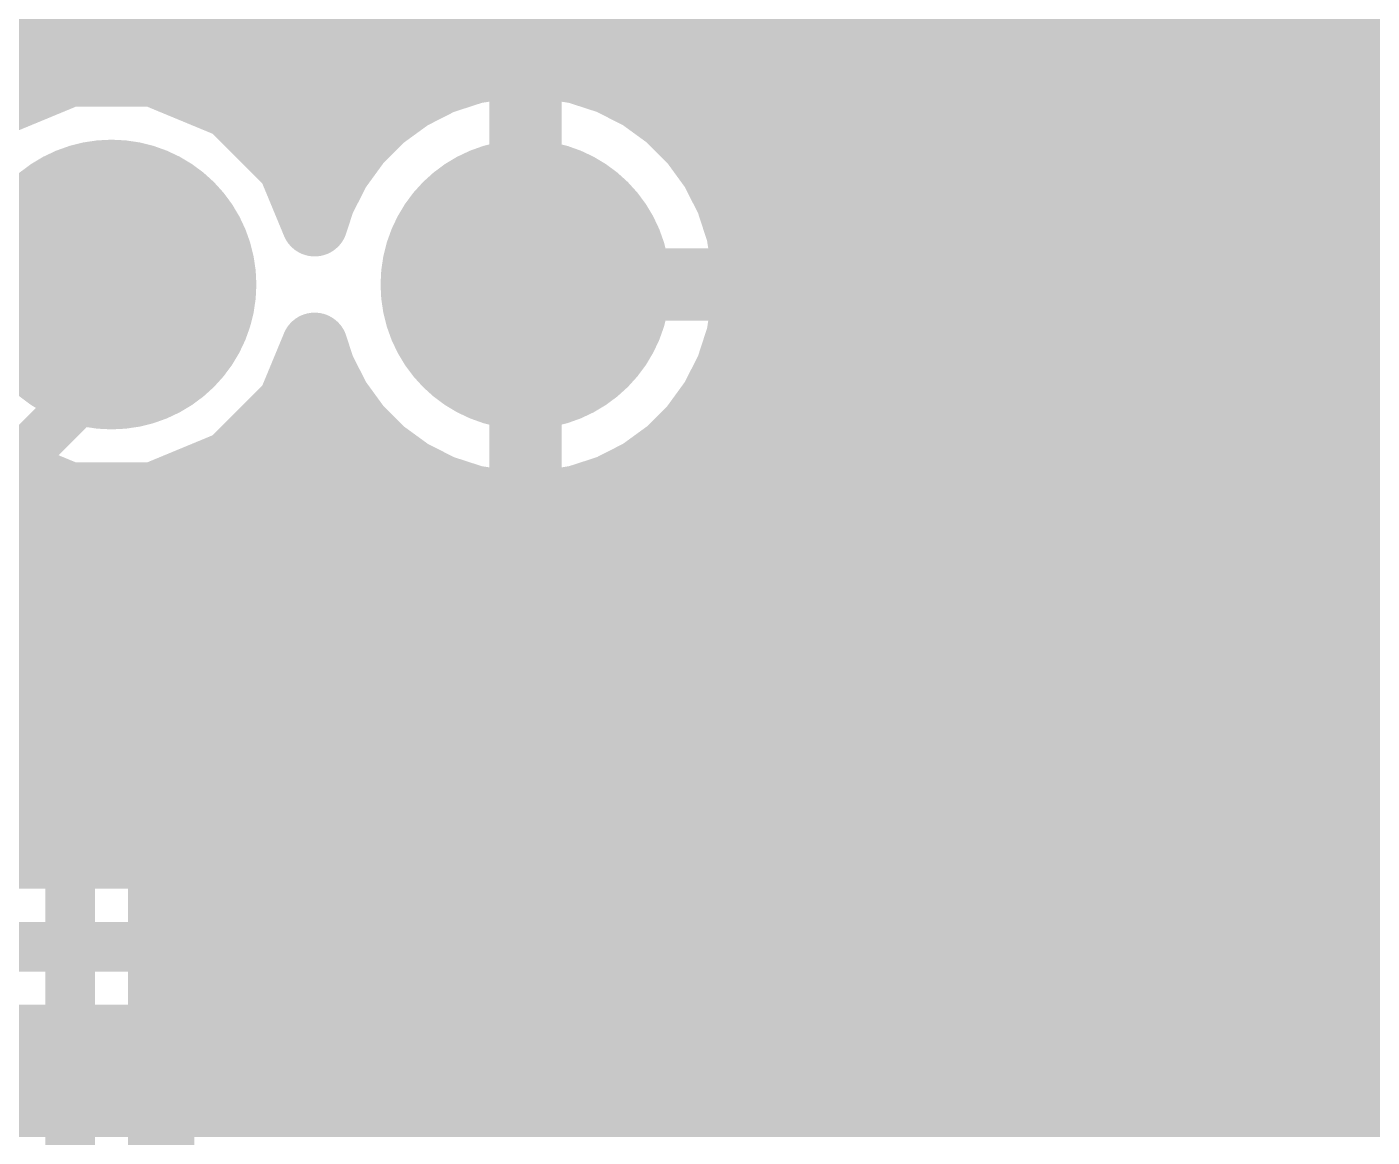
# Model space of a CAD drawing. Extents: x 0 to 39.3, y -1.1 to 59.5.
# Drawn here: x 23.61 to 31.87, y 29.06 to 35.87 of the extents above; entities that cross this region are included whole.
import ezdxf

# ---------------------------------------------------------------- set-up
doc = ezdxf.new("R2010")
doc.units = 0
for name, color, linetype in [('1', 22, 'CONTINUOUS'), ('16', 175, 'CONTINUOUS'), ('17', 82, 'CONTINUOUS'), ('21', 253, 'CONTINUOUS'), ('51', 253, 'CONTINUOUS')]:
    doc.layers.add(name, color=color, linetype=linetype)

# ---------------------------------------------------------------- blocks, each defined once
blk = doc.blocks.new('ROUNDP')
at = {"const_width": 0.5}
blk.add_lwpolyline([(0, -0.25, 1), (0, 0.25, 1), (0, -0.25)], format="xyb", dxfattribs=at)

msp = doc.modelspace()

# ---------------------------------------------------------------- linework, layer by layer
at = {"layer": '1'}
for points, const_width in [([(20.9071, 35.7632), (34.3208, 35.7632)], 0.4064), ([(26.5641, 35.6362), (26.3548, 35.6031)], 0.4064), ([(26.6509, 35.6362), (26.5641, 35.6362)], 0.4064), ([(26.6509, 34.3091), (26.6509, 35.6362)], 0.4064), ([(26.7759, 35.6362), (26.6891, 35.6362)], 0.4064), ([(26.6891, 35.6362), (26.6891, 34.3091)], 0.4064), ([(26.9852, 35.6031), (26.7759, 35.6362)], 0.4064), ([(23.8723, 35.5854), (23.3962, 35.3882)], 0.4064), ([(24.3877, 35.5854), (23.8723, 35.5854)], 0.4064), ([(24.8638, 35.3882), (24.3877, 35.5854)], 0.4064), ([(26.3548, 35.6031), (26.1532, 35.5376)], 0.4064), ([(27.1868, 35.5376), (26.9852, 35.6031)], 0.4064), ([(26.1532, 35.5376), (25.9644, 35.4414)], 0.4064), ([(27.3756, 35.4414), (27.1868, 35.5376)], 0.4064), ([(25.2282, 35.0238), (24.8638, 35.3882)], 0.4064), ([(25.9644, 35.4414), (25.793, 35.3168)], 0.4064), ([(27.547, 35.3168), (27.3756, 35.4414)], 0.4064), ([(24.8952, 35.3568), (25.848, 35.3568)], 0.4064), ([(25.793, 35.3168), (25.6432, 35.167)], 0.4064), ([(26.6509, 35.3568), (26.6891, 35.3568)], 0.4064), ([(27.492, 35.3568), (34.3208, 35.3568)], 0.4064), ([(27.6968, 35.167), (27.547, 35.3168)], 0.4064), ([(25.6432, 35.167), (25.5186, 34.9956)], 0.4064), ([(27.8214, 34.9956), (27.6968, 35.167)], 0.4064), ([(25.3766, 34.6656), (25.2282, 35.0238)], 0.4064), ([(25.5186, 34.9956), (25.4224, 34.8068)], 0.4064), ([(27.9176, 34.8068), (27.8214, 34.9956)], 0.4064), ([(25.2586, 34.9504), (25.4956, 34.9504)], 0.4064), ([(26.6509, 34.9504), (26.6891, 34.9504)], 0.4064), ([(27.8444, 34.9504), (34.3208, 34.9504)], 0.4064), ([(25.4224, 34.8068), (25.3766, 34.6656)], 0.4064), ([(27.9831, 34.6052), (27.9176, 34.8068)], 0.4064), ([(28.0162, 34.3959), (27.9831, 34.6052)], 0.4064), ([(26.6509, 34.544), (26.6891, 34.544)], 0.4064), ([(27.9928, 34.544), (34.3208, 34.544)], 0.4064), ([(28.0162, 34.309), (28.0162, 34.3959)], 0.4064), ([(26.6891, 34.3091), (26.6509, 34.3091)], 0.4064), ([(26.6891, 34.2709), (26.6891, 34.309)], 0.4064), ([(26.6891, 34.309), (28.0162, 34.309)], 0.4064), ([(26.6509, 32.9438), (26.6509, 34.2709)], 0.4064), ([(26.6509, 34.2709), (26.6891, 34.2709)], 0.4064), ([(26.6891, 34.2709), (26.6891, 32.9438)], 0.4064), ([(28.0162, 34.2709), (26.6891, 34.2709)], 0.4064), ([(28.0162, 34.184), (28.0162, 34.2709)], 0.4064), ([(27.9831, 33.9748), (28.0162, 34.184)], 0.4064), ([(26.6509, 34.1376), (26.6891, 34.1376)], 0.4064), ([(28.0088, 34.1376), (34.3208, 34.1376)], 0.4064), ([(27.9176, 33.7732), (27.9831, 33.9748)], 0.4064), ([(25.2282, 33.5562), (25.3766, 33.9144)], 0.4064), ([(25.3766, 33.9144), (25.4224, 33.7732)], 0.4064), ([(21.59, 33.782), (23.876, 31.496)], 0.3048), ([(25.3007, 33.7312), (25.4438, 33.7312)], 0.4064), ([(25.4224, 33.7732), (25.5186, 33.5844)], 0.4064), ([(26.6509, 33.7312), (26.6891, 33.7312)], 0.4064), ([(27.8214, 33.5844), (27.9176, 33.7732)], 0.4064), ([(27.8962, 33.7312), (34.3208, 33.7312)], 0.4064), ([(25.5186, 33.5844), (25.6432, 33.413)], 0.4064), ([(27.6968, 33.413), (27.8214, 33.5844)], 0.4064), ([(24.4348, 31.7275), (22.6471, 33.5151)], 0.4064), ([(24.8638, 33.1918), (25.2282, 33.5562)], 0.4064), ([(25.6432, 33.413), (25.793, 33.2632)], 0.4064), ([(27.547, 33.2632), (27.6968, 33.413)], 0.4064), ([(24.9968, 33.3248), (25.7314, 33.3248)], 0.4064), ([(26.6509, 33.3248), (26.6891, 33.3248)], 0.4064), ([(27.6086, 33.3248), (34.3208, 33.3248)], 0.4064), ([(25.793, 33.2632), (25.9644, 33.1386)], 0.4064), ([(27.3756, 33.1386), (27.547, 33.2632)], 0.4064), ([(23.3962, 33.1918), (23.8723, 32.9946)], 0.4064), ([(24.3877, 32.9946), (24.8638, 33.1918)], 0.4064), ([(25.9644, 33.1386), (26.1532, 33.0424)], 0.4064), ([(27.1868, 33.0424), (27.3756, 33.1386)], 0.4064), ([(23.8723, 32.9946), (24.3877, 32.9946)], 0.4064), ([(26.1532, 33.0424), (26.3548, 32.9769)], 0.4064), ([(26.9852, 32.9769), (27.1868, 33.0424)], 0.4064), ([(23.2439, 32.9184), (34.3208, 32.9184)], 0.4064), ([(26.3548, 32.9769), (26.5641, 32.9438)], 0.4064), ([(26.5641, 32.9438), (26.6509, 32.9438)], 0.4064), ([(26.6891, 32.9438), (26.7759, 32.9438)], 0.4064), ([(26.7759, 32.9438), (26.9852, 32.9769)], 0.4064), ([(23.6503, 32.512), (34.3208, 32.512)], 0.4064), ([(24.0567, 32.1056), (34.3208, 32.1056)], 0.4064), ([(24.4348, 20.5965), (24.4348, 31.7275)], 0.4064), ([(24.4348, 31.6992), (34.3208, 31.6992)], 0.4064), ([(23.876, 31.496), (23.876, 20.828)], 0.3048), ([(24.4348, 31.2928), (34.3208, 31.2928)], 0.4064), ([(24.4348, 30.8864), (34.3208, 30.8864)], 0.4064), ([(24.4348, 30.48), (34.3208, 30.48)], 0.4064), ([(24.4348, 30.0736), (34.3208, 30.0736)], 0.4064), ([(24.4348, 29.6672), (34.3208, 29.6672)], 0.4064), ([(24.4348, 29.2608), (34.3208, 29.2608)], 0.4064)]:
    msp.add_lwpolyline(points, dxfattribs=dict(at, const_width=const_width))
for points, const_width in [([(26.5641, 35.7378, 1), (26.5641, 35.5346)], 0.2032), ([(26.5799, 35.5358, 1), (26.5482, 35.7365)], 0.2032), ([(26.7525, 35.6362, 1), (26.5493, 35.6362)], 0.2032), ([(26.6891, 35.7378, 1), (26.6891, 35.5346)], 0.2032), ([(26.7907, 35.6362, 1), (26.5875, 35.6362)], 0.2032), ([(26.6509, 35.5346, 1), (26.6509, 35.7378)], 0.2032), ([(26.7918, 35.7365, 1), (26.7601, 35.5358)], 0.2032), ([(26.7759, 35.5346, 1), (26.7759, 35.7378)], 0.2032), ([(23.8723, 35.687, 1), (23.8723, 35.4838)], 0.2032), ([(23.9112, 35.4915, 1), (23.8334, 35.6793)], 0.2032), ([(24.4266, 35.6793, 1), (24.3488, 35.4915)], 0.2032), ([(24.3877, 35.4838, 1), (24.3877, 35.687)], 0.2032), ([(26.3389, 35.7034, 1), (26.3707, 35.5027)], 0.2032), ([(26.3862, 35.5064, 1), (26.3234, 35.6997)], 0.2032), ([(27.0166, 35.6997, 1), (26.9538, 35.5064)], 0.2032), ([(26.9693, 35.5027, 1), (27.0011, 35.7034)], 0.2032), ([(26.1218, 35.6342, 1), (26.1846, 35.4409)], 0.2032), ([(26.1994, 35.447, 1), (26.1071, 35.6281)], 0.2032), ([(27.2329, 35.6281, 1), (27.1406, 35.447)], 0.2032), ([(27.1554, 35.4409, 1), (27.2182, 35.6342)], 0.2032), ([(24.9356, 35.46, 1), (24.7919, 35.3163)], 0.2032), ([(24.8249, 35.2943, 1), (24.9027, 35.4821)], 0.2032), ([(25.9183, 35.5319, 1), (26.0106, 35.3508)], 0.2032), ([(26.0242, 35.3592, 1), (25.9047, 35.5236)], 0.2032), ([(27.4353, 35.5236, 1), (27.3158, 35.3592)], 0.2032), ([(27.3294, 35.3508, 1), (27.4217, 35.5319)], 0.2032), ([(24.8952, 35.4584, 1), (24.8952, 35.2552)], 0.2032), ([(25.7333, 35.399, 1), (25.8527, 35.2346)], 0.2032), ([(25.8649, 35.245, 1), (25.7212, 35.3887)], 0.2032), ([(25.848, 35.2552, 1), (25.848, 35.4584)], 0.2032), ([(26.6509, 35.4584, 1), (26.6509, 35.2552)], 0.2032), ([(26.6891, 35.2552, 1), (26.6891, 35.4584)], 0.2032), ([(27.492, 35.4584, 1), (27.492, 35.2552)], 0.2032), ([(27.6188, 35.3887, 1), (27.4751, 35.245)], 0.2032), ([(27.4873, 35.2346, 1), (27.6067, 35.399)], 0.2032), ([(25.5713, 35.2388, 1), (25.715, 35.0951)], 0.2032), ([(25.7254, 35.1073, 1), (25.561, 35.2267)], 0.2032), ([(27.779, 35.2267, 1), (27.6146, 35.1073)], 0.2032), ([(27.625, 35.0951, 1), (27.7687, 35.2388)], 0.2032), ([(25.3221, 35.0627, 1), (25.1343, 34.9849)], 0.2032), ([(25.1563, 34.9519, 1), (25.3, 35.0956)], 0.2032), ([(25.6092, 34.9494, 1), (25.4281, 35.0417)], 0.2032), ([(27.9119, 35.0417, 1), (27.7308, 34.9494)], 0.2032), ([(25.2586, 35.052, 1), (25.2586, 34.8488)], 0.2032), ([(25.4364, 35.0553, 1), (25.6008, 34.9358)], 0.2032), ([(25.4956, 34.8488, 1), (25.4956, 35.052)], 0.2032), ([(26.6509, 35.052, 1), (26.6509, 34.8488)], 0.2032), ([(26.6891, 34.8488, 1), (26.6891, 35.052)], 0.2032), ([(27.7392, 34.9358, 1), (27.9036, 35.0553)], 0.2032), ([(27.8444, 35.052, 1), (27.8444, 34.8488)], 0.2032), ([(25.5191, 34.7754, 1), (25.3258, 34.8382)], 0.2032), ([(28.0142, 34.8382, 1), (27.8209, 34.7754)], 0.2032), ([(25.3319, 34.8529, 1), (25.513, 34.7606)], 0.2032), ([(27.827, 34.7606, 1), (28.0081, 34.8529)], 0.2032), ([(25.2799, 34.697, 1), (25.4732, 34.6342)], 0.2032), ([(25.2827, 34.6267, 1), (25.4704, 34.7045)], 0.2032), ([(28.0834, 34.6211, 1), (27.8827, 34.5893)], 0.2032), ([(26.6509, 34.6456, 1), (26.6509, 34.4424)], 0.2032), ([(26.6891, 34.4424, 1), (26.6891, 34.6456)], 0.2032), ([(27.8864, 34.5738, 1), (28.0797, 34.6366)], 0.2032), ([(27.9928, 34.6456, 1), (27.9928, 34.4424)], 0.2032), ([(28.1178, 34.3959, 1), (27.9146, 34.3959)], 0.2032), ([(26.6509, 34.4107, 1), (26.6509, 34.2075)], 0.2032), ([(26.7907, 34.309, 1), (26.5875, 34.309)], 0.2032), ([(26.6891, 34.4106, 1), (26.6891, 34.2075)], 0.2032), ([(26.6891, 34.2075, 1), (26.6891, 34.4107)], 0.2032), ([(27.9158, 34.3801, 1), (28.1165, 34.4118)], 0.2032), ([(28.0162, 34.2075, 1), (28.0162, 34.4106)], 0.2032), ([(26.7525, 34.2709, 1), (26.5493, 34.2709)], 0.2032), ([(26.6509, 34.3725, 1), (26.6509, 34.1693)], 0.2032), ([(26.7907, 34.2709, 1), (26.5875, 34.2709)], 0.2032), ([(26.6891, 34.3725, 1), (26.6891, 34.1693)], 0.2032), ([(26.6891, 34.1693, 1), (26.6891, 34.3725)], 0.2032), ([(28.1178, 34.2709, 1), (27.9146, 34.2709)], 0.2032), ([(28.0162, 34.1693, 1), (28.0162, 34.3725)], 0.2032), ([(26.5493, 34.3091, 1), (26.7525, 34.3091)], 0.2032), ([(26.5875, 34.3091, 1), (26.7907, 34.3091)], 0.2032), ([(26.5875, 34.2709, 1), (26.7907, 34.2709)], 0.2032), ([(27.9146, 34.309, 1), (28.1178, 34.309)], 0.2032), ([(28.1165, 34.1682, 1), (27.9158, 34.1999)], 0.2032), ([(26.6509, 34.2392, 1), (26.6509, 34.036)], 0.2032), ([(26.6891, 34.036, 1), (26.6891, 34.2392)], 0.2032), ([(28.0088, 34.2392, 1), (28.0088, 34.036)], 0.2032), ([(27.9146, 34.184, 1), (28.1178, 34.1841)], 0.2032), ([(28.0797, 33.9434, 1), (27.8864, 34.0062)], 0.2032), ([(25.4732, 33.9458, 1), (25.2799, 33.883)], 0.2032), ([(25.4704, 33.8755, 1), (25.2827, 33.9533)], 0.2032), ([(27.8827, 33.9907, 1), (28.0834, 33.9589)], 0.2032), ([(25.3007, 33.8328, 1), (25.3007, 33.6296)], 0.2032), ([(25.513, 33.8194, 1), (25.3319, 33.7271)], 0.2032), ([(25.4438, 33.6296, 1), (25.4438, 33.8328)], 0.2032), ([(26.6509, 33.8328, 1), (26.6509, 33.6296)], 0.2032), ([(26.6891, 33.6296, 1), (26.6891, 33.8328)], 0.2032), ([(27.8962, 33.8328, 1), (27.8962, 33.6296)], 0.2032), ([(28.0081, 33.7271, 1), (27.827, 33.8194)], 0.2032), ([(25.3258, 33.7418, 1), (25.5191, 33.8046)], 0.2032), ([(27.8209, 33.8046, 1), (28.0142, 33.7418)], 0.2032), ([(25.6008, 33.6442, 1), (25.4364, 33.5247)], 0.2032), ([(27.9036, 33.5247, 1), (27.7392, 33.6442)], 0.2032), ([(25.1343, 33.5951, 1), (25.3221, 33.5173)], 0.2032), ([(25.3, 33.4844, 1), (25.1563, 33.6281)], 0.2032), ([(25.4281, 33.5383, 1), (25.6092, 33.6306)], 0.2032), ([(27.7308, 33.6306, 1), (27.9119, 33.5383)], 0.2032), ([(25.715, 33.4849, 1), (25.5713, 33.3412)], 0.2032), ([(27.7687, 33.3412, 1), (27.625, 33.4849)], 0.2032), ([(24.9968, 33.4264, 1), (24.9968, 33.2232)], 0.2032), ([(25.561, 33.3533, 1), (25.7254, 33.4727)], 0.2032), ([(25.7314, 33.2232, 1), (25.7314, 33.4264)], 0.2032), ([(26.6509, 33.4264, 1), (26.6509, 33.2232)], 0.2032), ([(26.6891, 33.2232, 1), (26.6891, 33.4264)], 0.2032), ([(27.6086, 33.4264, 1), (27.6086, 33.2232)], 0.2032), ([(27.6146, 33.4727, 1), (27.779, 33.3533)], 0.2032), ([(25.8527, 33.3454, 1), (25.7333, 33.181)], 0.2032), ([(25.7212, 33.1913, 1), (25.8649, 33.335)], 0.2032), ([(27.4751, 33.335, 1), (27.6188, 33.1913)], 0.2032), ([(27.6067, 33.181, 1), (27.4873, 33.3454)], 0.2032), ([(24.7919, 33.2637, 1), (24.9356, 33.12)], 0.2032), ([(24.9027, 33.0979, 1), (24.8249, 33.2857)], 0.2032), ([(26.0106, 33.2292, 1), (25.9183, 33.0481)], 0.2032), ([(25.9047, 33.0564, 1), (26.0242, 33.2208)], 0.2032), ([(27.3158, 33.2208, 1), (27.4353, 33.0564)], 0.2032), ([(27.4217, 33.0481, 1), (27.3294, 33.2292)], 0.2032), ([(23.8723, 33.0962, 1), (23.8723, 32.893)], 0.2032), ([(23.8334, 32.9007, 1), (23.9112, 33.0885)], 0.2032), ([(24.3488, 33.0885, 1), (24.4266, 32.9007)], 0.2032), ([(24.3877, 32.893, 1), (24.3877, 33.0962)], 0.2032), ([(26.1846, 33.1391, 1), (26.1218, 32.9458)], 0.2032), ([(26.1071, 32.9519, 1), (26.1994, 33.133)], 0.2032), ([(27.1406, 33.133, 1), (27.2329, 32.9519)], 0.2032), ([(27.2182, 32.9458, 1), (27.1554, 33.1391)], 0.2032), ([(26.3707, 33.0773, 1), (26.3389, 32.8766)], 0.2032), ([(26.3234, 32.8803, 1), (26.3862, 33.0736)], 0.2032), ([(26.5641, 33.0454, 1), (26.5641, 32.8422)], 0.2032), ([(26.5482, 32.8435, 1), (26.5799, 33.0441)], 0.2032), ([(26.6891, 33.0454, 1), (26.6891, 32.8422)], 0.2032), ([(26.6509, 32.8422, 1), (26.6509, 33.0454)], 0.2032), ([(26.7601, 33.0441, 1), (26.7918, 32.8435)], 0.2032), ([(26.7759, 32.8422, 1), (26.7759, 33.0454)], 0.2032), ([(26.9538, 33.0736, 1), (27.0166, 32.8803)], 0.2032), ([(27.0011, 32.8766, 1), (26.9693, 33.0773)], 0.2032), ([(26.5493, 32.9438, 1), (26.7525, 32.9438)], 0.2032), ([(26.5875, 32.9438, 1), (26.7907, 32.9438)], 0.2032), ([(23.6503, 32.6136, 1), (23.6503, 32.4104)], 0.2032), ([(24.0567, 32.2072, 1), (24.0567, 32.004)], 0.2032), ([(24.5364, 31.7275, 1), (24.3332, 31.7275)], 0.2032), ([(24.4348, 31.8008, 1), (24.4348, 31.5976)], 0.2032), ([(24.363, 31.6556, 1), (24.5066, 31.7993)], 0.2032), ([(23.9522, 31.496, 1), (23.7998, 31.496)], 0.1524), ([(23.8221, 31.4421, 1), (23.9299, 31.5499)], 0.1524), ([(24.4348, 31.3944, 1), (24.4348, 31.1912)], 0.2032), ([(24.4348, 30.988, 1), (24.4348, 30.7848)], 0.2032), ([(24.4348, 30.5816, 1), (24.4348, 30.3784)], 0.2032), ([(24.4348, 30.1752, 1), (24.4348, 29.972)], 0.2032), ([(24.4348, 29.7688, 1), (24.4348, 29.5656)], 0.2032), ([(24.4348, 29.3624, 1), (24.4348, 29.1592)], 0.2032)]:
    msp.add_lwpolyline(points, format="xyb", dxfattribs=dict(at, const_width=const_width))
at = {"layer": '16'}
for points, const_width in [([(28.9335, 35.6108), (24.9428, 39.6015)], 0.4064), ([(28.702, 35.052), (24.384, 39.37)], 0.3048), ([(23.8252, 39.1385), (28.1432, 34.8205)], 0.4064), ([(5.5655, 35.7632), (27.2005, 35.7632)], 0.4064), ([(28.7811, 35.7632), (34.3208, 35.7632)], 0.4064), ([(26.5641, 35.6362), (26.3548, 35.6031)], 0.4064), ([(26.6509, 35.6362), (26.5641, 35.6362)], 0.4064), ([(26.6509, 34.3091), (26.6509, 35.6362)], 0.4064), ([(26.6891, 35.6362), (26.6891, 34.3091)], 0.4064), ([(26.7759, 35.6362), (26.6891, 35.6362)], 0.4064), ([(26.9852, 35.6031), (26.7759, 35.6362)], 0.4064), ([(23.8723, 35.5854), (23.3962, 35.3882)], 0.4064), ([(24.3877, 35.5854), (23.8723, 35.5854)], 0.4064), ([(24.8638, 35.3882), (24.3877, 35.5854)], 0.4064), ([(26.3548, 35.6031), (26.1532, 35.5376)], 0.4064), ([(27.1868, 35.5376), (26.9852, 35.6031)], 0.4064), ([(29.2608, 35.2835), (28.9335, 35.6108)], 0.4064), ([(26.1532, 35.5376), (25.9644, 35.4414)], 0.4064), ([(27.3756, 35.4414), (27.1868, 35.5376)], 0.4064), ([(25.2282, 35.0238), (24.8638, 35.3882)], 0.4064), ([(25.9644, 35.4414), (25.793, 35.3168)], 0.4064), ([(27.547, 35.3168), (27.3756, 35.4414)], 0.4064), ([(24.8952, 35.3568), (25.848, 35.3568)], 0.4064), ([(25.793, 35.3168), (25.6432, 35.167)], 0.4064), ([(26.6509, 35.3568), (26.6891, 35.3568)], 0.4064), ([(27.492, 35.3568), (27.6069, 35.3568)], 0.4064), ([(27.6968, 35.167), (27.547, 35.3168)], 0.4064), ([(29.1875, 35.3568), (34.3208, 35.3568)], 0.4064), ([(29.2608, 33.2965), (29.2608, 35.2835)], 0.4064), ([(25.6432, 35.167), (25.5186, 34.9956)], 0.4064), ([(27.8214, 34.9956), (27.6968, 35.167)], 0.4064), ([(25.3766, 34.6656), (25.2282, 35.0238)], 0.4064), ([(25.5186, 34.9956), (25.4224, 34.8068)], 0.4064), ([(27.9176, 34.8068), (27.8214, 34.9956)], 0.4064), ([(28.702, 33.528), (28.702, 35.052)], 0.3048), ([(25.2586, 34.9504), (25.4956, 34.9504)], 0.4064), ([(26.6509, 34.9504), (26.6891, 34.9504)], 0.4064), ([(27.8444, 34.9504), (28.0133, 34.9504)], 0.4064), ([(29.2608, 34.9504), (34.3208, 34.9504)], 0.4064), ([(25.4224, 34.8068), (25.3766, 34.6656)], 0.4064), ([(27.9831, 34.6052), (27.9176, 34.8068)], 0.4064), ([(28.1432, 34.8205), (28.1432, 33.7595)], 0.4064), ([(28.0162, 34.3959), (27.9831, 34.6052)], 0.4064), ([(26.6509, 34.544), (26.6891, 34.544)], 0.4064), ([(27.9928, 34.544), (28.1432, 34.544)], 0.4064), ([(29.2608, 34.544), (34.3208, 34.544)], 0.4064), ([(28.0162, 34.309), (28.0162, 34.3959)], 0.4064), ([(26.6891, 34.3091), (26.6509, 34.3091)], 0.4064), ([(26.6891, 34.2709), (26.6891, 34.309)], 0.4064), ([(26.6891, 34.309), (28.0162, 34.309)], 0.4064), ([(24.13, 33.782), (24.13, 34.29)], 0.3048), ([(26.6509, 32.9438), (26.6509, 34.2709)], 0.4064), ([(26.6509, 34.2709), (26.6891, 34.2709)], 0.4064), ([(26.6891, 34.2709), (26.6891, 32.9438)], 0.4064), ([(28.0162, 34.2709), (26.6891, 34.2709)], 0.4064), ([(28.0162, 34.184), (28.0162, 34.2709)], 0.4064), ([(27.9831, 33.9748), (28.0162, 34.184)], 0.4064), ([(26.6509, 34.1376), (26.6891, 34.1376)], 0.4064), ([(28.0088, 34.1376), (28.1432, 34.1376)], 0.4064), ([(29.2608, 34.1376), (34.3208, 34.1376)], 0.4064), ([(27.9176, 33.7732), (27.9831, 33.9748)], 0.4064), ([(25.2282, 33.5562), (25.3766, 33.9144)], 0.4064), ([(25.3766, 33.9144), (25.4224, 33.7732)], 0.4064), ([(22.606, 32.258), (24.13, 33.782)], 0.3048), ([(28.1432, 33.7595), (25.1685, 30.7848)], 0.4064), ([(25.3007, 33.7312), (25.4438, 33.7312)], 0.4064), ([(25.4224, 33.7732), (25.5186, 33.5844)], 0.4064), ([(26.6509, 33.7312), (26.6891, 33.7312)], 0.4064), ([(27.8214, 33.5844), (27.9176, 33.7732)], 0.4064), ([(27.8962, 33.7312), (28.1149, 33.7312)], 0.4064), ([(29.2608, 33.7312), (34.3208, 33.7312)], 0.4064), ([(25.5186, 33.5844), (25.6432, 33.413)], 0.4064), ([(27.6968, 33.413), (27.8214, 33.5844)], 0.4064), ([(24.8638, 33.1918), (25.2282, 33.5562)], 0.4064), ([(25.4, 30.226), (28.702, 33.528)], 0.3048), ([(25.6432, 33.413), (25.793, 33.2632)], 0.4064), ([(27.547, 33.2632), (27.6968, 33.413)], 0.4064), ([(24.9968, 33.3248), (25.7314, 33.3248)], 0.4064), ([(26.6509, 33.3248), (26.6891, 33.3248)], 0.4064), ([(27.6086, 33.3248), (27.7085, 33.3248)], 0.4064), ([(29.2608, 33.3248), (34.3208, 33.3248)], 0.4064), ([(25.793, 33.2632), (25.9644, 33.1386)], 0.4064), ([(25.9588, 29.9945), (29.2608, 33.2965)], 0.4064), ([(27.3756, 33.1386), (27.547, 33.2632)], 0.4064), ([(24.3877, 32.9946), (24.8638, 33.1918)], 0.4064), ([(25.9644, 33.1386), (26.1532, 33.0424)], 0.4064), ([(27.1868, 33.0424), (27.3756, 33.1386)], 0.4064), ([(23.1648, 32.0265), (24.1329, 32.9946)], 0.4064), ([(24.1329, 32.9946), (24.3877, 32.9946)], 0.4064), ([(26.1532, 33.0424), (26.3548, 32.9769)], 0.4064), ([(26.9852, 32.9769), (27.1868, 33.0424)], 0.4064), ([(24.0567, 32.9184), (27.3021, 32.9184)], 0.4064), ([(26.3548, 32.9769), (26.5641, 32.9438)], 0.4064), ([(26.5641, 32.9438), (26.6509, 32.9438)], 0.4064), ([(26.6891, 32.9438), (26.7759, 32.9438)], 0.4064), ([(26.7759, 32.9438), (26.9852, 32.9769)], 0.4064), ([(28.8827, 32.9184), (34.3208, 32.9184)], 0.4064), ([(23.6503, 32.512), (26.8957, 32.512)], 0.4064), ([(28.4763, 32.512), (34.3208, 32.512)], 0.4064), ([(23.2439, 32.1056), (26.4893, 32.1056)], 0.4064), ([(28.0699, 32.1056), (34.3208, 32.1056)], 0.4064), ([(22.8375, 31.6992), (26.0829, 31.6992)], 0.4064), ([(27.6635, 31.6992), (34.3208, 31.6992)], 0.4064), ([(7.7447, 31.2928), (25.6765, 31.2928)], 0.4064), ([(27.2571, 31.2928), (34.3208, 31.2928)], 0.4064), ([(7.5172, 30.8864), (25.2701, 30.8864)], 0.4064), ([(26.8507, 30.8864), (34.3208, 30.8864)], 0.4064), ([(25.1685, 30.7848), (7.8965, 30.7848)], 0.4064), ([(26.4443, 30.48), (34.3208, 30.48)], 0.4064), ([(8.128, 30.226), (25.4, 30.226)], 0.3048), ([(26.0379, 30.0736), (34.3208, 30.0736)], 0.4064), ([(25.6315, 29.6672), (25.9588, 29.9945)], 0.4064), ([(8.3595, 29.6672), (25.6315, 29.6672)], 0.4064), ([(25.6315, 29.6672), (34.3208, 29.6672)], 0.4064), ([(7.9531, 29.2608), (34.3208, 29.2608)], 0.4064)]:
    msp.add_lwpolyline(points, dxfattribs=dict(at, const_width=const_width))
for points, const_width in [([(27.2005, 35.6616, 1), (27.2005, 35.8648)], 0.2032), ([(28.7811, 35.8648, 1), (28.7811, 35.6616)], 0.2032), ([(26.5641, 35.7378, 1), (26.5641, 35.5346)], 0.2032), ([(26.5799, 35.5358, 1), (26.5482, 35.7365)], 0.2032), ([(26.7525, 35.6362, 1), (26.5493, 35.6362)], 0.2032), ([(26.7907, 35.6362, 1), (26.5875, 35.6362)], 0.2032), ([(26.6891, 35.7378, 1), (26.6891, 35.5346)], 0.2032), ([(26.6509, 35.5346, 1), (26.6509, 35.7378)], 0.2032), ([(26.7918, 35.7365, 1), (26.7601, 35.5358)], 0.2032), ([(26.7759, 35.5346, 1), (26.7759, 35.7378)], 0.2032), ([(23.8723, 35.687, 1), (23.8723, 35.4838)], 0.2032), ([(23.9112, 35.4915, 1), (23.8334, 35.6793)], 0.2032), ([(24.4266, 35.6793, 1), (24.3488, 35.4915)], 0.2032), ([(24.3877, 35.4838, 1), (24.3877, 35.687)], 0.2032), ([(26.3389, 35.7034, 1), (26.3707, 35.5027)], 0.2032), ([(26.3862, 35.5064, 1), (26.3234, 35.6997)], 0.2032), ([(27.0166, 35.6997, 1), (26.9538, 35.5064)], 0.2032), ([(26.9693, 35.5027, 1), (27.0011, 35.7034)], 0.2032), ([(29.0053, 35.6826, 1), (28.8616, 35.539)], 0.2032), ([(28.8616, 35.539, 1), (29.0053, 35.6826)], 0.2032), ([(26.1218, 35.6342, 1), (26.1846, 35.4409)], 0.2032), ([(26.1994, 35.447, 1), (26.1071, 35.6281)], 0.2032), ([(27.2329, 35.6281, 1), (27.1406, 35.447)], 0.2032), ([(27.1554, 35.4409, 1), (27.2182, 35.6342)], 0.2032), ([(24.9356, 35.46, 1), (24.7919, 35.3163)], 0.2032), ([(24.8249, 35.2943, 1), (24.9027, 35.4821)], 0.2032), ([(25.9183, 35.5319, 1), (26.0106, 35.3508)], 0.2032), ([(26.0242, 35.3592, 1), (25.9047, 35.5236)], 0.2032), ([(27.4353, 35.5236, 1), (27.3158, 35.3592)], 0.2032), ([(27.3294, 35.3508, 1), (27.4217, 35.5319)], 0.2032), ([(24.8952, 35.4584, 1), (24.8952, 35.2552)], 0.2032), ([(25.7333, 35.399, 1), (25.8527, 35.2346)], 0.2032), ([(25.8649, 35.245, 1), (25.7212, 35.3887)], 0.2032), ([(25.848, 35.2552, 1), (25.848, 35.4584)], 0.2032), ([(26.6509, 35.4584, 1), (26.6509, 35.2552)], 0.2032), ([(26.6891, 35.2552, 1), (26.6891, 35.4584)], 0.2032), ([(27.492, 35.4584, 1), (27.492, 35.2552)], 0.2032), ([(27.6188, 35.3887, 1), (27.4751, 35.245)], 0.2032), ([(27.4873, 35.2346, 1), (27.6067, 35.399)], 0.2032), ([(27.6069, 35.2552, 1), (27.6069, 35.4584)], 0.2032), ([(29.1875, 35.4584, 1), (29.1875, 35.2552)], 0.2032), ([(29.3624, 35.2835, 1), (29.1592, 35.2835)], 0.2032), ([(29.189, 35.2116, 1), (29.3326, 35.3553)], 0.2032), ([(25.5713, 35.2388, 1), (25.715, 35.0951)], 0.2032), ([(25.7254, 35.1073, 1), (25.561, 35.2267)], 0.2032), ([(27.779, 35.2267, 1), (27.6146, 35.1073)], 0.2032), ([(27.625, 35.0951, 1), (27.7687, 35.2388)], 0.2032), ([(25.3221, 35.0627, 1), (25.1343, 34.9849)], 0.2032), ([(25.1563, 34.9519, 1), (25.3, 35.0956)], 0.2032), ([(25.6092, 34.9494, 1), (25.4281, 35.0417)], 0.2032), ([(27.9119, 35.0417, 1), (27.7308, 34.9494)], 0.2032), ([(28.7782, 35.052, 1), (28.6258, 35.052)], 0.1524), ([(28.6481, 34.9981, 1), (28.7559, 35.1059)], 0.1524), ([(25.2586, 35.052, 1), (25.2586, 34.8488)], 0.2032), ([(25.4364, 35.0553, 1), (25.6008, 34.9358)], 0.2032), ([(25.4956, 34.8488, 1), (25.4956, 35.052)], 0.2032), ([(26.6509, 35.052, 1), (26.6509, 34.8488)], 0.2032), ([(26.6891, 34.8488, 1), (26.6891, 35.052)], 0.2032), ([(27.7392, 34.9358, 1), (27.9036, 35.0553)], 0.2032), ([(27.8444, 35.052, 1), (27.8444, 34.8488)], 0.2032), ([(28.0133, 34.8488, 1), (28.0133, 35.052)], 0.2032), ([(29.2608, 35.052, 1), (29.2608, 34.8488)], 0.2032), ([(25.5191, 34.7754, 1), (25.3258, 34.8382)], 0.2032), ([(28.0142, 34.8382, 1), (27.8209, 34.7754)], 0.2032), ([(28.2448, 34.8205, 1), (28.0416, 34.8205)], 0.2032), ([(25.3319, 34.8529, 1), (25.513, 34.7606)], 0.2032), ([(27.827, 34.7606, 1), (28.0081, 34.8529)], 0.2032), ([(28.0714, 34.7487, 1), (28.215, 34.8924)], 0.2032), ([(25.2799, 34.697, 1), (25.4732, 34.6342)], 0.2032), ([(25.2827, 34.6267, 1), (25.4704, 34.7045)], 0.2032), ([(28.0834, 34.6211, 1), (27.8827, 34.5893)], 0.2032), ([(26.6509, 34.6456, 1), (26.6509, 34.4424)], 0.2032), ([(26.6891, 34.4424, 1), (26.6891, 34.6456)], 0.2032), ([(27.8864, 34.5738, 1), (28.0797, 34.6366)], 0.2032), ([(27.9928, 34.6456, 1), (27.9928, 34.4424)], 0.2032), ([(28.1432, 34.4424, 1), (28.1432, 34.6456)], 0.2032), ([(29.2608, 34.6456, 1), (29.2608, 34.4424)], 0.2032), ([(28.1178, 34.3959, 1), (27.9146, 34.3959)], 0.2032), ([(26.6509, 34.4107, 1), (26.6509, 34.2075)], 0.2032), ([(26.7907, 34.309, 1), (26.5875, 34.309)], 0.2032), ([(26.6891, 34.4106, 1), (26.6891, 34.2075)], 0.2032), ([(26.6891, 34.2075, 1), (26.6891, 34.4107)], 0.2032), ([(27.9158, 34.3801, 1), (28.1165, 34.4118)], 0.2032), ([(28.0162, 34.2075, 1), (28.0162, 34.4106)], 0.2032), ([(24.2062, 34.29, 1), (24.0538, 34.29)], 0.1524), ([(26.7525, 34.2709, 1), (26.5493, 34.2709)], 0.2032), ([(26.6509, 34.3725, 1), (26.6509, 34.1693)], 0.2032), ([(26.7907, 34.2709, 1), (26.5875, 34.2709)], 0.2032), ([(26.6891, 34.3725, 1), (26.6891, 34.1693)], 0.2032), ([(26.6891, 34.1693, 1), (26.6891, 34.3725)], 0.2032), ([(28.1178, 34.2709, 1), (27.9146, 34.2709)], 0.2032), ([(28.0162, 34.1693, 1), (28.0162, 34.3725)], 0.2032), ([(26.5493, 34.3091, 1), (26.7525, 34.3091)], 0.2032), ([(26.5875, 34.3091, 1), (26.7907, 34.3091)], 0.2032), ([(26.5875, 34.2709, 1), (26.7907, 34.2709)], 0.2032), ([(27.9146, 34.309, 1), (28.1178, 34.309)], 0.2032), ([(28.1165, 34.1682, 1), (27.9158, 34.1999)], 0.2032), ([(26.6509, 34.2392, 1), (26.6509, 34.036)], 0.2032), ([(26.6891, 34.036, 1), (26.6891, 34.2392)], 0.2032), ([(28.0088, 34.2392, 1), (28.0088, 34.036)], 0.2032), ([(27.9146, 34.184, 1), (28.1178, 34.1841)], 0.2032), ([(28.1432, 34.036, 1), (28.1432, 34.2392)], 0.2032), ([(29.2608, 34.2392, 1), (29.2608, 34.036)], 0.2032), ([(28.0797, 33.9434, 1), (27.8864, 34.0062)], 0.2032), ([(25.4732, 33.9458, 1), (25.2799, 33.883)], 0.2032), ([(25.4704, 33.8755, 1), (25.2827, 33.9533)], 0.2032), ([(27.8827, 33.9907, 1), (28.0834, 33.9589)], 0.2032), ([(24.1839, 33.7281, 1), (24.0761, 33.8359)], 0.1524), ([(25.3007, 33.8328, 1), (25.3007, 33.6296)], 0.2032), ([(25.513, 33.8194, 1), (25.3319, 33.7271)], 0.2032), ([(25.4438, 33.6296, 1), (25.4438, 33.8328)], 0.2032), ([(26.6509, 33.8328, 1), (26.6509, 33.6296)], 0.2032), ([(26.6891, 33.6296, 1), (26.6891, 33.8328)], 0.2032), ([(27.8962, 33.8328, 1), (27.8962, 33.6296)], 0.2032), ([(28.0081, 33.7271, 1), (27.827, 33.8194)], 0.2032), ([(28.215, 33.6876, 1), (28.0714, 33.8313)], 0.2032), ([(28.1149, 33.6296, 1), (28.1149, 33.8328)], 0.2032), ([(29.2608, 33.8328, 1), (29.2608, 33.6296)], 0.2032), ([(24.0538, 33.782, 1), (24.2062, 33.782)], 0.1524), ([(25.3258, 33.7418, 1), (25.5191, 33.8046)], 0.2032), ([(27.8209, 33.8046, 1), (28.0142, 33.7418)], 0.2032), ([(28.0416, 33.7595, 1), (28.2448, 33.7595)], 0.2032), ([(25.6008, 33.6442, 1), (25.4364, 33.5247)], 0.2032), ([(27.9036, 33.5247, 1), (27.7392, 33.6442)], 0.2032), ([(25.1343, 33.5951, 1), (25.3221, 33.5173)], 0.2032), ([(25.3, 33.4844, 1), (25.1563, 33.6281)], 0.2032), ([(25.4281, 33.5383, 1), (25.6092, 33.6306)], 0.2032), ([(27.7308, 33.6306, 1), (27.9119, 33.5383)], 0.2032), ([(25.715, 33.4849, 1), (25.5713, 33.3412)], 0.2032), ([(27.7687, 33.3412, 1), (27.625, 33.4849)], 0.2032), ([(28.6258, 33.528, 1), (28.7782, 33.528)], 0.1524), ([(28.7559, 33.4741, 1), (28.6481, 33.5819)], 0.1524), ([(24.9968, 33.4264, 1), (24.9968, 33.2232)], 0.2032), ([(25.561, 33.3533, 1), (25.7254, 33.4727)], 0.2032), ([(25.7314, 33.2232, 1), (25.7314, 33.4264)], 0.2032), ([(26.6509, 33.4264, 1), (26.6509, 33.2232)], 0.2032), ([(26.6891, 33.2232, 1), (26.6891, 33.4264)], 0.2032), ([(27.6086, 33.4264, 1), (27.6086, 33.2232)], 0.2032), ([(27.6146, 33.4727, 1), (27.779, 33.3533)], 0.2032), ([(27.7085, 33.2232, 1), (27.7085, 33.4264)], 0.2032), ([(29.2608, 33.4264, 1), (29.2608, 33.2232)], 0.2032), ([(25.8527, 33.3454, 1), (25.7333, 33.181)], 0.2032), ([(25.7212, 33.1913, 1), (25.8649, 33.335)], 0.2032), ([(27.4751, 33.335, 1), (27.6188, 33.1913)], 0.2032), ([(27.6067, 33.181, 1), (27.4873, 33.3454)], 0.2032), ([(29.3326, 33.2247, 1), (29.189, 33.3684)], 0.2032), ([(24.7919, 33.2637, 1), (24.9356, 33.12)], 0.2032), ([(24.9027, 33.0979, 1), (24.8249, 33.2857)], 0.2032), ([(29.1592, 33.2965, 1), (29.3624, 33.2965)], 0.2032), ([(26.0106, 33.2292, 1), (25.9183, 33.0481)], 0.2032), ([(25.9047, 33.0564, 1), (26.0242, 33.2208)], 0.2032), ([(27.3158, 33.2208, 1), (27.4353, 33.0564)], 0.2032), ([(27.4217, 33.0481, 1), (27.3294, 33.2292)], 0.2032), ([(24.1329, 33.0962, 1), (24.1329, 32.893)], 0.2032), ([(24.2047, 32.9228, 1), (24.061, 33.0664)], 0.2032), ([(24.3488, 33.0885, 1), (24.4266, 32.9007)], 0.2032), ([(24.3877, 32.893, 1), (24.3877, 33.0962)], 0.2032), ([(26.1846, 33.1391, 1), (26.1218, 32.9458)], 0.2032), ([(26.1071, 32.9519, 1), (26.1994, 33.133)], 0.2032), ([(27.1406, 33.133, 1), (27.2329, 32.9519)], 0.2032), ([(27.2182, 32.9458, 1), (27.1554, 33.1391)], 0.2032), ([(24.0567, 33.02, 1), (24.0567, 32.8168)], 0.2032), ([(26.3707, 33.0773, 1), (26.3389, 32.8766)], 0.2032), ([(26.3234, 32.8803, 1), (26.3862, 33.0736)], 0.2032), ([(26.5641, 33.0454, 1), (26.5641, 32.8422)], 0.2032), ([(26.5482, 32.8435, 1), (26.5799, 33.0441)], 0.2032), ([(26.6891, 33.0454, 1), (26.6891, 32.8422)], 0.2032), ([(26.6509, 32.8422, 1), (26.6509, 33.0454)], 0.2032), ([(26.7601, 33.0441, 1), (26.7918, 32.8435)], 0.2032), ([(26.7759, 32.8422, 1), (26.7759, 33.0454)], 0.2032), ([(26.9538, 33.0736, 1), (27.0166, 32.8803)], 0.2032), ([(27.0011, 32.8766, 1), (26.9693, 33.0773)], 0.2032), ([(27.3021, 32.8168, 1), (27.3021, 33.02)], 0.2032), ([(28.8827, 33.02, 1), (28.8827, 32.8168)], 0.2032), ([(26.5493, 32.9438, 1), (26.7525, 32.9438)], 0.2032), ([(26.5875, 32.9438, 1), (26.7907, 32.9438)], 0.2032), ([(23.6503, 32.6136, 1), (23.6503, 32.4104)], 0.2032), ([(26.8957, 32.4104, 1), (26.8957, 32.6136)], 0.2032), ([(28.4763, 32.6136, 1), (28.4763, 32.4104)], 0.2032), ([(26.4893, 32.004, 1), (26.4893, 32.2072)], 0.2032), ([(28.0699, 32.2072, 1), (28.0699, 32.004)], 0.2032), ([(26.0829, 31.5976, 1), (26.0829, 31.8008)], 0.2032), ([(27.6635, 31.8008, 1), (27.6635, 31.5976)], 0.2032), ([(25.6765, 31.1912, 1), (25.6765, 31.3944)], 0.2032), ([(27.2571, 31.3944, 1), (27.2571, 31.1912)], 0.2032), ([(25.2701, 30.7848, 1), (25.2701, 30.988)], 0.2032), ([(26.8507, 30.988, 1), (26.8507, 30.7848)], 0.2032), ([(25.0967, 30.8566, 1), (25.2404, 30.713)], 0.2032), ([(25.1685, 30.6832, 1), (25.1685, 30.8864)], 0.2032), ([(26.4443, 30.5816, 1), (26.4443, 30.3784)], 0.2032), ([(25.3461, 30.2799, 1), (25.4539, 30.1721)], 0.1524), ([(25.4, 30.1498, 1), (25.4, 30.3022)], 0.1524), ([(26.0379, 30.1752, 1), (26.0379, 29.972)], 0.2032), ([(25.887, 30.0664, 1), (26.0306, 29.9227)], 0.2032), ([(26.0306, 29.9227, 1), (25.887, 30.0664)], 0.2032), ([(25.6315, 29.7688, 1), (25.6315, 29.5656)], 0.2032), ([(25.5596, 29.739, 1), (25.7033, 29.5954)], 0.2032), ([(25.6315, 29.5656, 1), (25.6315, 29.7688)], 0.2032)]:
    msp.add_lwpolyline(points, format="xyb", dxfattribs=dict(at, const_width=const_width))
at = {"layer": '21', "const_width": 0.2032}
for points in [[(31.75, 40.386), (31.75, 35.56)], [(28.956, 33.02), (28.956, 35.56)], [(28.956, 35.56), (31.75, 35.56)], [(28.956, 33.02), (19.304, 33.02)]]:
    msp.add_lwpolyline(points, dxfattribs=at)
at = {"layer": '21', "const_width": 0.1016}
for points in [[(29.0068, 35.56, 1), (28.9052, 35.56)], [(28.956, 35.6108, 1), (28.956, 35.5092)], [(31.6992, 35.56, 1), (31.8008, 35.56)], [(31.75, 35.5092, 1), (31.75, 35.6108)], [(28.956, 32.9692, 1), (28.956, 33.0708)], [(28.9052, 33.02, 1), (29.0068, 33.02)]]:
    msp.add_lwpolyline(points, format="xyb", dxfattribs=at)
at = {"layer": '51'}
for points, const_width in [([(24.23, 29.4417, 1), (24.23, 59.4583, 1), (24.23, 29.4417)], 0.127), ([(24.13, 31.75, 1), (24.13, 57.15, 1), (24.13, 31.75)], 0.2032)]:
    msp.add_lwpolyline(points, format="xyb", dxfattribs=dict(at, const_width=const_width))

# ---------------------------------------------------------------- block references
at = {"layer": '17', "xscale": 1.778, "yscale": 1.778}
for p in [(24.13, 34.29), (24.13, 34.29), (26.67, 34.29), (26.67, 34.29)]:
    msp.add_blockref('ROUNDP', p, dxfattribs=at)

doc.saveas('drawing.dxf')
